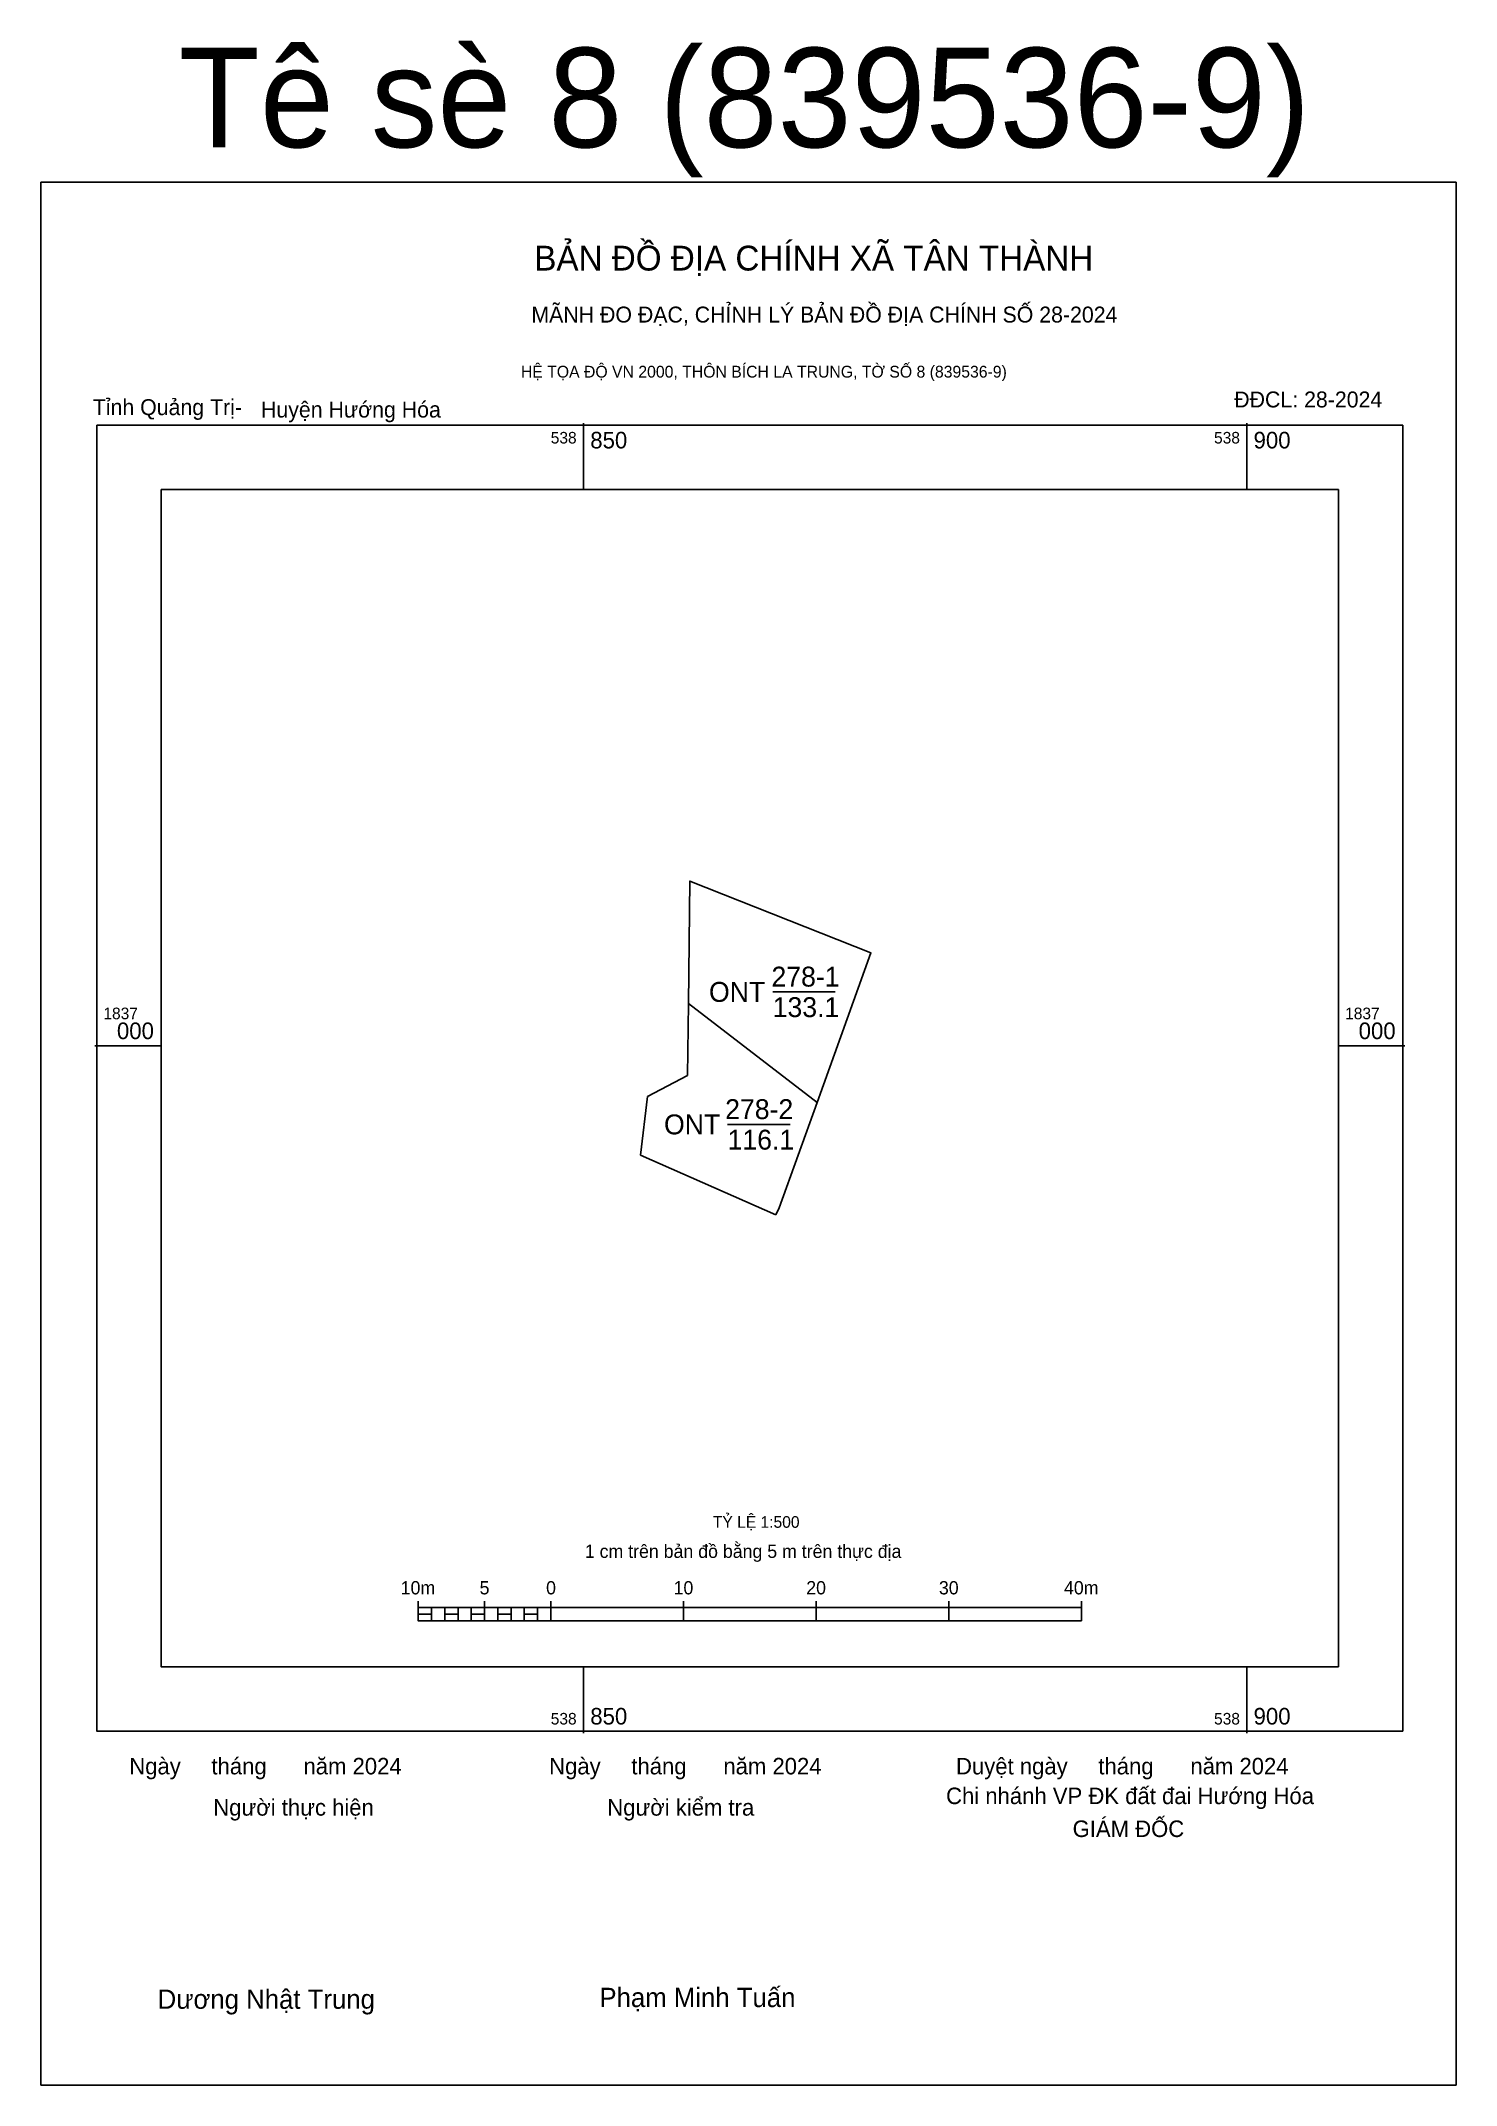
# Model space of a CAD drawing. Extents: x 538809 to 538916, y 1836922 to 1837076.
import ezdxf

# ---------------------------------------------------------------- set-up
doc = ezdxf.new("R2010")
doc.units = 0
for name, color, linetype in [('Level 10', 7, 'Continuous'), ('Level 13', 7, 'Continuous'), ('Level 15', 7, 'Continuous'), ('Level 27', 7, 'Continuous'), ('Level 49', 7, 'Continuous'), ('Level 6', 7, 'Continuous'), ('Level 62', 7, 'Continuous'), ('Level 63', 7, 'Continuous'), ('Level 9', 7, 'Continuous')]:
    doc.layers.add(name, color=color, linetype=linetype)

msp = doc.modelspace()

# ---------------------------------------------------------------- linework, layer by layer
at = {"layer": 'Level 10'}
msp.add_lwpolyline([(538857.9, 1837003.18), (538858, 1837012.41), (538871.65, 1837007), (538867.6, 1836995.71)], close=True, dxfattribs=at)
at = {"layer": 'Level 15'}
msp.add_lwpolyline([(538809.09, 1837065.1), (538915.77, 1837065.1), (538915.77, 1836921.65), (538809.09, 1836921.65)], close=True, dxfattribs=at)
at = {"layer": 'Level 27'}
for p, q in [((538858, 1837012.41), (538858, 1837012.41)), ((538857.9, 1837003.18), (538857.9, 1837003.18)), ((538867.6, 1836995.71), (538867.6, 1836995.71))]:
    msp.add_line(p, q, dxfattribs=at)
at = {"layer": 'Level 49'}
for p, q in [((538864.25, 1837004.06), (538868.97, 1837004.06)), ((538860.85, 1836994.07), (538865.57, 1836994.07))]:
    msp.add_line(p, q, dxfattribs=at)
at = {"layer": 'Level 62'}
msp.add_lwpolyline([(538818.15, 1837041.93), (538906.9, 1837041.93), (538906.9, 1836953.18), (538818.15, 1836953.18)], close=True, dxfattribs=at)
at = {"layer": 'Level 63'}
for p, q in [((538850, 1837046.93), (538850, 1837041.93)), ((538900, 1837046.93), (538900, 1837041.93)), ((538813.15, 1837000), (538818.15, 1837000)), ((538906.9, 1837000), (538911.9, 1837000)), ((538837.53, 1836958.14), (538837.53, 1836956.64)), ((538837.53, 1836957.64), (538887.53, 1836957.64)), ((538838.53, 1836957.64), (538838.53, 1836956.64)), ((538839.53, 1836957.64), (538839.53, 1836956.64)), ((538840.53, 1836957.64), (538840.53, 1836956.64)), ((538841.53, 1836957.64), (538841.53, 1836956.64)), ((538842.53, 1836958.14), (538842.53, 1836956.64)), ((538842.53, 1836957.64), (538842.53, 1836956.64)), ((538843.53, 1836957.64), (538843.53, 1836956.64)), ((538844.53, 1836957.64), (538844.53, 1836956.64)), ((538845.53, 1836957.64), (538845.53, 1836956.64)), ((538846.53, 1836957.64), (538846.53, 1836956.64)), ((538847.53, 1836958.14), (538847.53, 1836956.64)), ((538847.53, 1836957.64), (538847.53, 1836956.64)), ((538857.53, 1836958.14), (538857.53, 1836956.64)), ((538867.53, 1836958.14), (538867.53, 1836956.64)), ((538877.53, 1836958.14), (538877.53, 1836956.64)), ((538887.53, 1836958.14), (538887.53, 1836956.64)), ((538837.53, 1836956.64), (538887.53, 1836956.64)), ((538850, 1836953.18), (538850, 1836948.18)), ((538900, 1836953.18), (538900, 1836948.18))]:
    msp.add_line(p, q, dxfattribs=at)
for points in [[(538813.3, 1837046.78), (538911.75, 1837046.78), (538911.75, 1836948.33), (538813.3, 1836948.33)], [(538837.53, 1836957.14), (538838.53, 1836957.14), (538838.53, 1836956.64), (538837.53, 1836956.64)], [(538837.53, 1836957.14), (538838.53, 1836957.14), (538838.53, 1836956.64), (538837.53, 1836956.64)], [(538839.53, 1836957.14), (538840.53, 1836957.14), (538840.53, 1836956.64), (538839.53, 1836956.64)], [(538841.53, 1836957.14), (538842.53, 1836957.14), (538842.53, 1836956.64), (538841.53, 1836956.64)], [(538843.53, 1836957.14), (538844.53, 1836957.14), (538844.53, 1836956.64), (538843.53, 1836956.64)], [(538845.53, 1836957.14), (538846.53, 1836957.14), (538846.53, 1836956.64), (538845.53, 1836956.64)]]:
    msp.add_lwpolyline(points, close=True, dxfattribs=at)
at = {"layer": 'Level 9'}
for p, q in [((538857.9, 1837003.18), (538857.84, 1836997.76)), ((538857.84, 1836997.76), (538854.82, 1836996.18)), ((538854.82, 1836996.18), (538854.29, 1836991.74)), ((538864.75, 1836987.78), (538867.6, 1836995.71)), ((538854.29, 1836991.74), (538864.5, 1836987.26)), ((538864.5, 1836987.26), (538864.75, 1836987.78))]:
    msp.add_line(p, q, dxfattribs=at)

# ---------------------------------------------------------------- texts
at = {"layer": 'Level 13'}
for s, p in [('278-1', (538864.16, 1837004.46)), ('ONT', (538859.45, 1837003.31)), ('133.1', (538864.25, 1837002.16)), ('278-2', (538860.67, 1836994.47)), ('ONT', (538856.06, 1836993.32)), ('116.1', (538860.85, 1836992.17))]:
    msp.add_text(s, height=1.5, dxfattribs=at).set_placement(p)
at = {"layer": 'Level 6'}
msp.add_text('TỶ LỆ 1:500', height=0.879, dxfattribs=at).set_placement((538859.74, 1836963.66))
at = {"layer": 'Level 63'}
for s, height, p in [('Tê sè 8 (839536-9)', 7.5, (538819.47, 1837067.73)), ('BẢN ĐỒ ĐỊA CHÍNH XÃ TÂN THÀNH', 1.8718, (538846.28, 1837058.44)), ('MÃNH ĐO ĐẠC, CHỈNH LÝ BẢN ĐỒ ĐỊA CHÍNH SỐ 28-2024', 1.2011, (538846.06, 1837054.52)), ('HỆ TỌA ĐỘ VN 2000, THÔN BÍCH LA TRUNG, TỜ SỐ 8 (839536-9)', 0.8891, (538845.27, 1837050.37)), ('538', 0.875, (538847.52, 1837045.4)), ('850', 1.25, (538850.5, 1837045.03)), ('538', 0.875, (538897.52, 1837045.4)), ('900', 1.25, (538900.5, 1837045.03)), ('1837', 0.875, (538813.8, 1837002)), ('1837', 0.875, (538907.4, 1837002)), ('000', 1.25, (538814.82, 1837000.5)), ('000', 1.25, (538908.42, 1837000.5)), ('1 cm trên bản đồ bằng 5 m trên thực địa', 1, (538850.09, 1836961.39)), ('10m', 1, (538836.21, 1836958.64)), ('5', 1, (538842.16, 1836958.64)), ('0', 1, (538847.17, 1836958.64)), ('10', 1, (538856.78, 1836958.64)), ('20', 1, (538866.78, 1836958.64)), ('30', 1, (538876.78, 1836958.64)), ('40m', 1, (538886.21, 1836958.64)), ('538', 0.875, (538847.52, 1836948.83)), ('850', 1.25, (538850.5, 1836948.83)), ('538', 0.875, (538897.52, 1836948.83)), ('900', 1.25, (538900.5, 1836948.83)), ('Ngày     tháng      năm 2024', 1.2442, (538815.75, 1836945.07)), ('Ngày     tháng      năm 2024', 1.2442, (538847.4, 1836945.07)), ('Duyệt ngày     tháng      năm 2024', 1.2442, (538878.07, 1836945.07)), ('Chi nhánh VP ĐK đất đai Hướng Hóa', 1.2442, (538877.32, 1836942.83)), ('Người thực hiện', 1.2442, (538822.08, 1836941.96)), ('Người kiểm tra', 1.2442, (538851.78, 1836941.96)), ('GIÁM ĐỐC', 1.244, (538886.86, 1836940.35)), ('Dương Nhật Trung', 1.4512, (538817.89, 1836927.4)), ('Phạm Minh Tuấn', 1.4512, (538851.19, 1836927.53))]:
    msp.add_text(s, height=height, dxfattribs=at).set_placement(p)
at = {"layer": 'Level 9'}
for s, p in [('Tỉnh Quảng Trị-', (538813, 1837047.54)), ('Huyện Hướng Hóa', (538825.68, 1837047.36)), ('ĐĐCL: 28-2024', (538899.04, 1837048.12))]:
    msp.add_text(s, height=1.2011, dxfattribs=at).set_placement(p)

doc.saveas('drawing.dxf')
